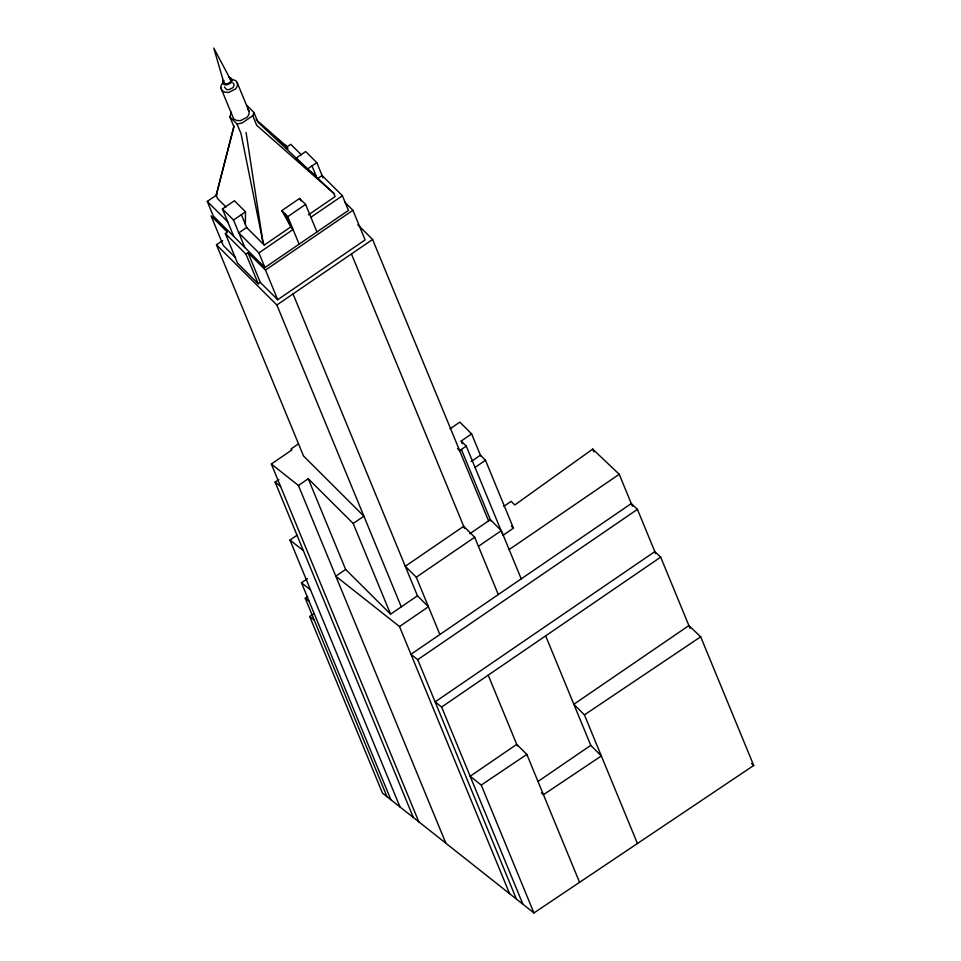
<?xml version="1.0" encoding="UTF-8"?>
<svg xmlns="http://www.w3.org/2000/svg" width="961" height="961" viewBox="0 0 961 961"><rect width="100%" height="100%" fill="white"/><g stroke="black" fill="none" stroke-linecap="round" stroke-linejoin="round"><path stroke-width="1.44" d="M245.331 224.273L245.535 211.828L234.424 200.729L222.423 208.933L233.763 236.442L264.924 267.554L348.447 210.387L342.416 195.744L322.091 175.503L318.487 177.965M222.832 80.424L223.084 83.811L224.73 84.784L226.988 84.856L230.736 83.018A5.069 3.604 -22.4 0 0 230.772 77.985L228.814 77.373M226.003 206.987L217.534 198.543L216.201 195.311L233.787 126.432L229.847 116.87L231.361 112.221M216.201 195.311L234.172 126.107M229.847 116.87L237.067 124.065L242.16 122.972L252.743 115.74L253.956 112.533L246.773 105.278M632.434 506.327L619.22 474.278L592.697 449.099L514.784 504.969L511.144 501.342L503.876 506.315M258.197 283.759L245.98 254.136L248.034 252.719L260.251 282.354L258.197 283.759L237.571 263.182L225.354 233.547L227.409 232.142L211.072 215.877L223.276 245.511L235.541 257.704M233.763 236.442L213.318 216.069L207.276 201.414L217.03 194.747M285.922 147.622L290.775 144.306L301.406 154.889M244.863 247.542L233.523 220.021L245.535 211.828M357.804 224.754L372.592 239.469L293.021 293.922L417.446 595.796L390.574 614.163L353.192 523.481L363.895 516.189L303.52 455.982L216.477 244.791L222.616 240.598M241.367 214.651L246.665 227.517L238.821 232.886L258.893 252.911L264.924 267.554M299.111 244.154L287.771 216.633L305.598 204.417L299.592 198.483L281.789 210.627L289.273 223.817M246.665 227.517L264.239 245.091L290.606 227.048L285.309 214.183L281.789 210.627M308.433 214.832L335.137 196.573L333.803 193.341L257.896 122.095L253.956 112.533M258.893 252.911L293.081 229.499L290.606 227.048M310.896 217.282L342.416 195.744M352.903 210.267L365.108 239.902L277.705 299.724L265.488 270.089L352.903 210.267L344.531 201.93M401.278 606.871L276.852 304.997L293.021 293.922M298.427 443.898L291.015 448.967L291.976 449.88L271.338 464.019L418.804 821.811L533.944 912.95L753.724 765.473L700.689 636.795L688.893 625.575L573.849 704.281L584.42 714.888L637.467 843.566M418.804 821.811L413.362 817.523L275.134 482.146L278.822 479.623M271.338 464.019L298.427 485.473L308.253 478.746L353.192 523.481M450.072 428.822L459.851 422.131L471.635 433.916L480.68 455.862M413.362 817.523L399.98 806.928L289.982 540.058L297.225 535.109M390.911 799.768L301.478 582.774L307.496 578.654M308.253 478.746L345.636 569.441L335.797 576.168L399.512 626.536L509.606 893.646M399.98 806.928L387.019 796.693L305.262 598.355L307.688 596.697M469.785 533.739L490.338 519.685L501.342 530.64L521.222 578.87L410.948 654.297L417.723 659.666L516.381 899.003M416.269 577.213L474.686 537.247L463.695 526.292L405.278 566.269L416.269 577.213L439.886 634.512M509.15 549.584L619.22 474.278M399.512 626.536L428.438 606.751L417.446 595.796M521.222 578.87L631.293 503.552L637.419 509.378L655.666 553.644M417.723 659.666L637.419 509.378M660.688 557.14L654.825 551.602L435.129 701.89L441.616 707.044L660.688 557.14L690.034 628.35M538.232 781.305L590.775 745.352L545.644 635.846M307.027 169.304L316.794 162.637L305.67 151.55L295.868 158.277L302.967 165.292M462.289 443.706L461.196 441.039L471.635 433.916M457.532 448.547L459.634 450.649L466.277 446.132L461.196 441.039M471.13 461.532L480.404 455.202L485.485 460.283L513.462 528.178L503.023 535.301L466.277 446.132M475.046 467.406L485.485 460.283M478.422 546.304L501.342 530.64M584.42 714.888L700.689 636.795M481.233 785.053L526.844 754.421L516.742 744.367L470.157 776.26L481.233 785.053L533.944 912.95M387.019 796.693L382.49 793.113L309.694 616.494L313.43 614.043M231.973 79.391L235.361 80.46A8.697 6.186 -22.4 0 1 235.385 89.061L228.778 92.436L224.898 92.22L222.015 90.574L220.826 87.859L233.643 118.792L236.526 120.449L240.418 120.654L247.013 117.278A8.697 6.186 -22.4 0 0 247.818 109.35M308.145 170.085L315.965 175.551M753.724 765.473L751.514 763.418M277.669 139.429L287.087 146.805L287.976 148.955M275.134 482.146L280.576 486.446M301.478 582.774L310.547 589.934M305.262 598.355L309.166 601.43M289.982 540.058L303.376 550.653M309.694 616.494L314.223 620.073M256.215 119.681L287.087 146.805M333.803 193.341L256.683 125.29L252.743 115.74M285.309 214.183L287.771 216.633M207.276 201.414L227.721 221.787M248.034 252.719L265.488 270.089M260.251 282.354L277.705 299.724M345.636 569.441L390.574 614.163M541.427 792.693L543.445 794.699L601.346 755.959L590.775 745.352M222.423 208.933L233.523 220.021M225.354 233.547L245.98 254.136M216.477 244.791L276.852 304.997M511.432 526.135L513.462 528.178M299.592 198.483L300.961 200.861M230.652 79.823L213.762 48.05L223.661 81.961M224.381 87.019L226.7 89.577L228.958 89.649L232.718 87.799A5.069 3.604 -22.4 0 0 232.742 82.778M592.697 449.099L593.838 451.874M461.388 449.472L490.795 520.802M372.592 239.469L488.584 520.874M474.686 537.247L498.303 594.535M316.794 162.637L323.028 177.773M351.438 253.944L464.571 528.418M311.989 165.917L316.229 176.211M305.598 204.417L316.938 231.937M526.844 754.421L579.555 882.306M488.212 675.151L517.342 745.844M237.283 82.85L248.911 111.068M237.067 124.065L241.007 133.615L262.906 241.86L264.239 245.091M441.616 707.044L522.868 904.157M298.427 485.473L445.892 843.265M246.088 132.522L262.906 241.86M220.778 87.823A8.697 6.186 -22.4 0 1 223.132 82.586M224.009 80.58A3.808 2.703 -22.4 0 0 224.153 83.151L227.036 83.907L229.787 82.55A3.784 2.691 -22.4 0 0 229.847 78.802"/></g></svg>
